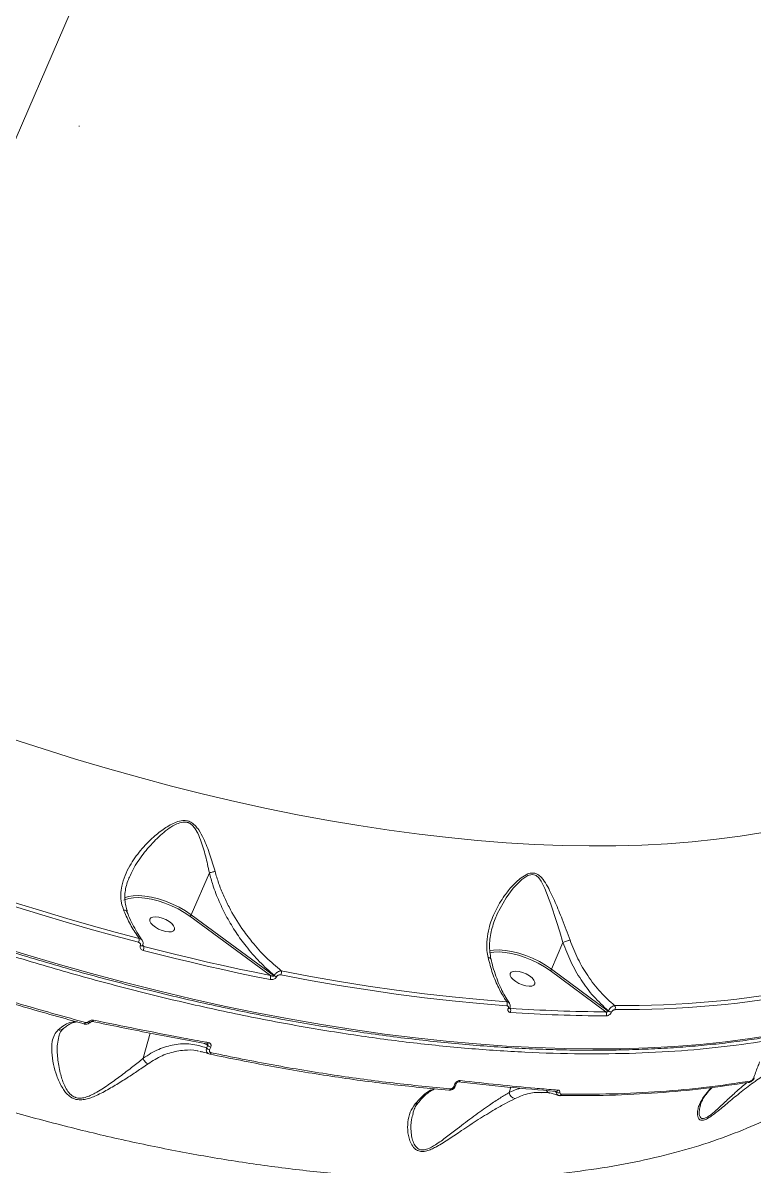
# Model space of a CAD drawing. Header units: millimetres. Extents: x -5550 to 7488, y -4093 to 4627.
# Drawn here: x -3147.2 to -2900.5, y 110.6 to 496.1 of the extents above; entities that cross this region are included whole.
import ezdxf

# ---------------------------------------------------------------- set-up
doc = ezdxf.new("R2010")
doc.units = ezdxf.units.MM
doc.layers.add('DIKOM_ОБЪЕКТ', color=7, linetype='Continuous')

msp = doc.modelspace()

# ---------------------------------------------------------------- linework, layer by layer
at = {"layer": 'DIKOM_ОБЪЕКТ', "color": 7, "linetype": 'Continuous', "lineweight": 15}
for p, q in [((-3221.217, 291.695), (-3096.119, 580.552)), ((-3128.202, 461.237), (-3128.216, 461.149)), ((-3128.163, 461.37), (-3128.193, 461.235)), ((-3128.163, 461.37), (-3128.177, 461.281)), ((-3084.273, 209.533), (-3090.407, 195.371)), ((-3111.894, 201.487), (-3112.884, 201.146)), ((-3090.875, 194.872), (-3063.683, 174.912)), ((-3062.414, 174.823), (-3090.407, 195.371)), ((-3106.765, 185.084), (-3106.754, 185.111)), ((-3106.379, 184.685), (-3106.76, 185.144)), ((-2964.994, 186.039), (-2968.886, 177.053)), ((-3107.527, 184.998), (-3107.539, 184.97)), ((-3062.377, 174.908), (-3062.414, 174.823)), ((-3061.581, 174.458), (-3061.544, 174.544)), ((-2969.355, 176.556), (-2950.534, 162.678)), ((-2949.718, 162.92), (-2968.886, 177.053)), ((-2983.438, 163.839), (-2983.457, 163.794)), ((-2982.979, 163.958), (-2982.96, 164.003)), ((-2982.84, 163.856), (-2982.96, 164.002)), ((-2949.689, 162.986), (-2949.718, 162.92)), ((-2948.614, 162.525), (-2948.585, 162.591)), ((-3135.044, 154.377), (-3135.026, 154.482)), ((-3104.238, 155.469), (-3106.549, 147)), ((-3086, 152.02), (-3084.828, 151.323)), ((-3084.828, 151.323), (-3085.213, 150.467)), ((-3084.175, 149.893), (-3083.791, 150.747)), ((-3087.54, 149.297), (-3087.265, 149.224)), ((-3084.402, 148.47), (-3084.153, 148.395)), ((-2900.522, 140.363), (-2900.527, 140.352)), ((-3001.479, 138.339), (-3001.795, 137.475)), ((-3001.293, 137.655), (-3000.977, 138.521)), ((-2982.639, 137.207), (-2983.111, 135.477)), ((-2972.636, 135.415), (-2972.247, 135.402)), ((-2967.376, 135.639), (-2967.817, 135.883)), ((-2914.971, 137.133), (-2917.311, 134.383)), ((-2916.762, 134.794), (-2916.804, 134.743))]:
    msp.add_line(p, q, dxfattribs=at)
at = {"layer": 'DIKOM_ОБЪЕКТ', "color": 7, "linetype": 'Continuous', "lineweight": 15, "flags": 128}
for points in [[(-2897.559, 223.116), (-2905.27, 221.876), (-2913.212, 220.833), (-2921.377, 219.989), (-2929.758, 219.345), (-2938.347, 218.9), (-2947.135, 218.656), (-2956.115, 218.613), (-2965.278, 218.77), (-2974.616, 219.127), (-2984.12, 219.685), (-2993.782, 220.443), (-3003.591, 221.399), (-3013.54, 222.554), (-3023.618, 223.905), (-3033.817, 225.453), (-3044.127, 227.194), (-3054.538, 229.129), (-3065.041, 231.254), (-3075.626, 233.568), (-3086.283, 236.069), (-3097.002, 238.754), (-3107.774, 241.622), (-3118.587, 244.668), (-3129.433, 247.891), (-3140.3, 251.288), (-3151.18, 254.854)], [(-2987.372, 195.072), (-2987.155, 195.683), (-2984.151, 201.099), (-2981.744, 204.39), (-2978.924, 207.268), (-2976.845, 208.634), (-2975.43, 208.983), (-2974.343, 208.761), (-2974.081, 208.624), (-2973.122, 207.807), (-2972.351, 206.741), (-2971.091, 204.263), (-2969.039, 198.906), (-2967.143, 193.095), (-2966.051, 189.599), (-2964.993, 186.041), (-2964.993, 186.04), (-2964.993, 186.04)], [(-3173.499, 205.944), (-3165.305, 203.155), (-3157.113, 200.453), (-3148.925, 197.838), (-3140.745, 195.311), (-3132.577, 192.874), (-3124.424, 190.528), (-3116.291, 188.273), (-3108.179, 186.11)], [(-3107.954, 187.407), (-3116.048, 189.564), (-3124.163, 191.814), (-3132.298, 194.155), (-3140.448, 196.587), (-3148.61, 199.108), (-3156.78, 201.718), (-3164.954, 204.414), (-3173.13, 207.197)], [(-3113.123, 200.257), (-3112.84, 200.398), (-3111.486, 200.862), (-3109.867, 201.123), (-3108.021, 201.174), (-3105.991, 201.014), (-3103.825, 200.646), (-3101.574, 200.079), (-3099.289, 199.327), (-3097.025, 198.408), (-3094.834, 197.341), (-3092.768, 196.154), (-3090.875, 194.872)], [(-3090.407, 195.371), (-3092.359, 196.692), (-3094.49, 197.917), (-3096.75, 199.017), (-3099.085, 199.965), (-3101.441, 200.74), (-3103.763, 201.324), (-3105.996, 201.703), (-3108.089, 201.868), (-3109.993, 201.816), (-3111.662, 201.547), (-3111.894, 201.487)], [(-3096.967, 192.433), (-3097.865, 193.133), (-3098.95, 193.753), (-3100.133, 194.242), (-3101.318, 194.562), (-3102.409, 194.686), (-3103.319, 194.604), (-3103.973, 194.323), (-3104.318, 193.866), (-3104.326, 193.269), (-3103.998, 192.581), (-3103.358, 191.858), (-3102.459, 191.159), (-3101.375, 190.539), (-3100.192, 190.05), (-3099.007, 189.73), (-3097.915, 189.606), (-3097.005, 189.688), (-3096.352, 189.969), (-3096.007, 190.426), (-3095.998, 191.023), (-3096.327, 191.71), (-3096.967, 192.433)], [(-2893.711, 154.894), (-2901.808, 153.622), (-2910.134, 152.546), (-2918.681, 151.668), (-2927.443, 150.989), (-2936.412, 150.508), (-2945.581, 150.228), (-2954.942, 150.146), (-2964.487, 150.265), (-2974.207, 150.583), (-2984.096, 151.101), (-2994.144, 151.817), (-3004.344, 152.732), (-3014.685, 153.844), (-3025.161, 155.153), (-3035.761, 156.658), (-3046.477, 158.357), (-3057.3, 160.248), (-3068.221, 162.332), (-3079.231, 164.604), (-3090.32, 167.064), (-3101.479, 169.71), (-3112.699, 172.538), (-3123.969, 175.548), (-3135.282, 178.736), (-3146.627, 182.1), (-3157.994, 185.636)], [(-3106.765, 185.085), (-3106.768, 185.078), (-3106.84, 184.995), (-3106.962, 184.94), (-3107.125, 184.917), (-3107.321, 184.928), (-3107.539, 184.97)], [(-3106.754, 185.111), (-3106.757, 185.105), (-3106.829, 185.022), (-3106.95, 184.967), (-3107.113, 184.945), (-3107.31, 184.955), (-3107.527, 184.998)], [(-3106.588, 183.347), (-3101.185, 181.973), (-3095.795, 180.642), (-3090.42, 179.352), (-3085.059, 178.106), (-3079.715, 176.902), (-3074.388, 175.742), (-3069.079, 174.625), (-3063.79, 173.552)], [(-3063.683, 174.912), (-3068.959, 175.983), (-3074.255, 177.097), (-3079.569, 178.255), (-3084.901, 179.456), (-3090.248, 180.699), (-3095.611, 181.986), (-3100.988, 183.314), (-3106.379, 184.685)], [(-2968.886, 177.053), (-2970.838, 178.374), (-2972.969, 179.599), (-2975.229, 180.699), (-2977.564, 181.647), (-2979.92, 182.423), (-2982.242, 183.007), (-2984.475, 183.386), (-2986.568, 183.551), (-2988.472, 183.498), (-2989.721, 183.322)], [(-2989.69, 182.607), (-2988.347, 182.805), (-2986.501, 182.856), (-2984.472, 182.696), (-2982.306, 182.328), (-2980.054, 181.762), (-2977.77, 181.01), (-2975.506, 180.091), (-2973.315, 179.025), (-2971.249, 177.837), (-2969.355, 176.556)], [(-3060.139, 175.125), (-3050.28, 173.27), (-3040.503, 171.572), (-3030.813, 170.032), (-3021.217, 168.65), (-3011.722, 167.428), (-3002.334, 166.367), (-2993.061, 165.466), (-2983.907, 164.727)], [(-2983.956, 166.071), (-2993.09, 166.808), (-3002.343, 167.706), (-3011.71, 168.766), (-3021.184, 169.985), (-3030.758, 171.364), (-3040.427, 172.901), (-3050.183, 174.595), (-3060.02, 176.445)], [(-2975.446, 174.116), (-2976.344, 174.815), (-2977.429, 175.435), (-2978.612, 175.924), (-2979.797, 176.244), (-2980.888, 176.368), (-2981.798, 176.286), (-2982.452, 176.005), (-2982.797, 175.548), (-2982.805, 174.951), (-2982.476, 174.264), (-2981.837, 173.541), (-2980.938, 172.841), (-2979.854, 172.221), (-2978.671, 171.732), (-2977.485, 171.412), (-2976.394, 171.288), (-2975.484, 171.37), (-2974.831, 171.651), (-2974.485, 172.108), (-2974.477, 172.705), (-2974.806, 173.393), (-2975.446, 174.116)], [(-3126.494, 158.581), (-3126.452, 158.568), (-3126.404, 158.578), (-3126.352, 158.61), (-3126.296, 158.664), (-3126.239, 158.739), (-3126.18, 158.832), (-3126.123, 158.942), (-3126.067, 159.067)], [(-3124.373, 159.172), (-3124.414, 159.149), (-3124.484, 159.149), (-3124.575, 159.175), (-3124.685, 159.226), (-3124.81, 159.301), (-3124.945, 159.396)], [(-3123.742, 159.376), (-3123.71, 159.376), (-3123.661, 159.399), (-3123.607, 159.449), (-3123.552, 159.524), (-3123.496, 159.623), (-3123.442, 159.743), (-3123.39, 159.88)], [(-3085.135, 151.856), (-3085.081, 151.821), (-3085.061, 151.815)], [(-3085.061, 151.815), (-3085.021, 151.813), (-3084.957, 151.833), (-3084.891, 151.879), (-3084.825, 151.951), (-3084.76, 152.047), (-3084.698, 152.164), (-3084.641, 152.299)], [(-3084.153, 148.395), (-3084.097, 148.379), (-3084.037, 148.386), (-3083.974, 148.416), (-3083.909, 148.469), (-3083.844, 148.542), (-3083.781, 148.634), (-3083.72, 148.744), (-3083.665, 148.868)], [(-3003.527, 136.241), (-3003.444, 136.222), (-3003.36, 136.225), (-3003.275, 136.252), (-3003.193, 136.302), (-3003.114, 136.373), (-3003.041, 136.464), (-3002.976, 136.572), (-3002.919, 136.696)], [(-2967.512, 135.855), (-2967.409, 135.813), (-2967.344, 135.801)], [(-2966.162, 134.413), (-2966.068, 134.392), (-2966.033, 134.39)]]:
    msp.add_lwpolyline(points, dxfattribs=at)
at = {"layer": 'DIKOM_ОБЪЕКТ', "color": 7, "linetype": 'Continuous', "lineweight": 15}
for centre, radius, start, end in [((-3091.271, 195.713), 0.93, 295.20815, 338.37961), ((-3110.518, 187.184), 2.574, 335.34135, 4.96261), ((-3108.773, 184.375), 2.415, 334.81383, 7.37625), ((-3625.343, -822.156), 1000, 0, 90), ((-3065.537, 174.375), 1.931, 334.77171, 16.17301), ((-3061.145, 176.586), 2.172, 234.25709, 258.41013), ((-3061.108, 176.671), 2.172, 234.25902, 258.42026), ((-3061.945, 175.953), 1.987, 335.3631, 14.34132), ((-2969.745, 177.394), 0.924, 294.90908, 338.3673), ((-2945.616, 511.31), 346.569, 269.67698, 280.60507), ((-2985.31, 165.349), 1.534, 336.11322, 28.07407), ((-2945.481, 510.733), 347.338, 269.67688, 280.60484), ((-2983.342, 164.235), 0.456, 255.36638, 322.98501), ((-2983.323, 164.283), 0.459, 255.53053, 322.31437), ((-2984.107, 163.083), 1.485, 335.60684, 31.41585), ((-2948.78, 654.364), 491.688, 266.02778, 269.79556), ((-2948.614, 654.095), 492.81, 266.02749, 269.79566), ((-2951.638, 161.845), 1.383, 336.25331, 37.05231), ((-2948.513, 164.547), 2.025, 233.47038, 267.1405), ((-2948.484, 164.613), 2.025, 233.46694, 267.14394), ((-2948.729, 163.956), 1.404, 336.69873, 34.30641), ((-3083.677, 152.02), 2.184, 225.29518, 256.80369), ((-3083.295, 152.861), 2.172, 225.09123, 256.79286), ((-3000.326, 139.666), 0.635, 274.89726, 344.53045), ((-2902.331, 139.426), 0.564, 253.18254, 279.61195), ((-2902.388, 139.549), 0.696, 282.52419, 342.01787), ((-2900.815, 140.528), 0.338, 275.74611, 328.63967), ((-3001.68, 137.942), 0.481, 256.1365, 323.17461), ((-3001.364, 138.802), 0.477, 256.04839, 324.49698), ((-2980.866, 135.634), 2.25, 184.00581, 262.40758), ((-2969.252, 136.757), 1.461, 206.18049, 258.96455), ((-2966.519, 136.769), 1.418, 232.85164, 290.48404), ((-2967.374, 136.473), 0.672, 272.62455, 342.12785), ((-3014.874, 133.093), 1.491, 270.073, 318.11471), ((-2966.125, 135.035), 0.651, 278.15461, 344.69947), ((-2917.812, 135.624), 1.339, 291.95915, 318.80971)]:
    msp.add_arc(centre, radius, start, end, dxfattribs=at)
for points, knots in [([(-3422.927, 317.776), (-3419.594, 315.306), (-3410.615, 308.652), (-3395.372, 297.996), (-3377.084, 285.915), (-3357.98, 274.026), (-3338.107, 262.38), (-3317.514, 251.023), (-3296.654, 240.205), (-3275.605, 229.951), (-3254.448, 220.271), (-3232.838, 211.01), (-3210.832, 202.217), (-3188.499, 193.935), (-3166.329, 186.347), (-3144.396, 179.462), (-3122.765, 173.275), (-3101.083, 167.684), (-3079.426, 162.736), (-3057.87, 158.463), (-3036.891, 154.96), (-3016.546, 152.221), (-2996.879, 150.223), (-2977.569, 148.933), (-2958.702, 148.387), (-2940.354, 148.605), (-2922.929, 149.583), (-2906.466, 151.298), (-2890.981, 153.715), (-2876.221, 156.871), (-2862.271, 160.79), (-2849.198, 165.474), (-2837.801, 170.597), (-2827.92, 176.016), (-2819.448, 181.636), (-2812.751, 186.803), (-2809.234, 190.278), (-2807.949, 191.548)], [0, 0, 0, 0, 0.0172867, 0.0465704, 0.0758765, 0.1051603, 0.1352946, 0.1654535, 0.1955878, 0.2248713, 0.2541776, 0.2834612, 0.3135956, 0.3437544, 0.3738887, 0.403172, 0.4324779, 0.4617614, 0.4918952, 0.5220535, 0.5521876, 0.5814711, 0.6107773, 0.6400606, 0.670195, 0.7003536, 0.7304878, 0.7597712, 0.7890773, 0.8183608, 0.8484949, 0.8786536, 0.9087878, 0.9342738, 0.9597896, 0.9853053, 1, 1, 1, 1]), ([(-3303.626, 245.246), (-3301.843, 244.334), (-3296.673, 241.687), (-3288.043, 237.39), (-3277.713, 232.394), (-3267.304, 227.515), (-3256.825, 222.756), (-3246.283, 218.121), (-3235.687, 213.612), (-3225.043, 209.235), (-3214.361, 204.99), (-3203.649, 200.883), (-3192.914, 196.915), (-3182.164, 193.09), (-3171.408, 189.411), (-3160.653, 185.881), (-3149.908, 182.502), (-3139.181, 179.276), (-3128.48, 176.207), (-3117.812, 173.296), (-3107.186, 170.546), (-3096.61, 167.959), (-3086.092, 165.536), (-3075.639, 163.28), (-3065.26, 161.192), (-3054.962, 159.275), (-3044.753, 157.528), (-3034.641, 155.954), (-3024.632, 154.554), (-3014.736, 153.329), (-3004.958, 152.279), (-2995.307, 151.406), (-2985.79, 150.711), (-2976.413, 150.194), (-2967.184, 149.855), (-2958.11, 149.694), (-2949.197, 149.713), (-2940.453, 149.91), (-2931.883, 150.286), (-2923.494, 150.841), (-2915.293, 151.574), (-2907.285, 152.485), (-2899.477, 153.573), (-2891.875, 154.837), (-2884.483, 156.277), (-2877.308, 157.892), (-2870.356, 159.68), (-2863.631, 161.641), (-2857.138, 163.772), (-2850.884, 166.073), (-2844.872, 168.541), (-2839.106, 171.175), (-2833.593, 173.974), (-2828.336, 176.934), (-2823.339, 180.054), (-2818.605, 183.329), (-2814.147, 186.765), (-2810.303, 190.014), (-2808.068, 192.185), (-2807.123, 193.102)], [0, 0, 0, 0, 0.0093527, 0.0271224, 0.0448922, 0.0626619, 0.0804318, 0.0982017, 0.1159714, 0.133741, 0.151511, 0.1692809, 0.1870509, 0.2048207, 0.2225907, 0.2403613, 0.2581319, 0.2759024, 0.2936736, 0.3114446, 0.329216, 0.3469881, 0.3647602, 0.3825327, 0.4003057, 0.4180794, 0.4358532, 0.4536276, 0.4714028, 0.4891785, 0.5069547, 0.5247319, 0.5425096, 0.5602879, 0.5780673, 0.5958473, 0.6136284, 0.63141, 0.6491928, 0.6669766, 0.684761, 0.7025465, 0.7203328, 0.7381198, 0.7559076, 0.7736956, 0.791484, 0.8092722, 0.8270599, 0.8448465, 0.8626315, 0.8804144, 0.8981938, 0.9159693, 0.9337396, 0.9515036, 0.9692605, 0.9870089, 1, 1, 1, 1]), ([(-3376.513, 232.11), (-3371.342, 228.786), (-3361.002, 222.14), (-3344.91, 212.451), (-3328.421, 202.995), (-3310.938, 193.496), (-3292.524, 184.046), (-3273.2, 174.726), (-3253.436, 165.788), (-3233.282, 157.289), (-3212.8, 149.273), (-3192.655, 142.003), (-3172.915, 135.471), (-3153.637, 129.655), (-3134.288, 124.391), (-3114.933, 119.729), (-3095.641, 115.701), (-3076.426, 112.328), (-3057.375, 109.657), (-3038.474, 107.712), (-3020.024, 106.547), (-3002.46, 106.178), (-2985.887, 106.559), (-2970.308, 107.622), (-2955.275, 109.385), (-2940.864, 111.867), (-2927.139, 115.068), (-2914.477, 118.893), (-2902.876, 123.29), (-2892.319, 128.209), (-2882.536, 133.735), (-2873.702, 139.931), (-2867.639, 144.804), (-2864.871, 147.752), (-2864.405, 148.248)], [0, 0, 0, 0, 0.0290611, 0.0581217, 0.0874721, 0.1168222, 0.149268, 0.1817389, 0.2141842, 0.2475864, 0.2810158, 0.3144171, 0.3458425, 0.3772909, 0.4087157, 0.4410475, 0.4734053, 0.5057366, 0.5392378, 0.5727389, 0.6067209, 0.6407033, 0.6726199, 0.7045617, 0.7364787, 0.7693259, 0.8021996, 0.8350472, 0.8663867, 0.897749, 0.9290887, 0.9612736, 0.9934829, 1, 1, 1, 1]), ([(-3082.363, 210.003), (-3082.909, 211.891), (-3084.014, 215.714), (-3085.828, 220.395), (-3087.505, 223.56), (-3088.837, 225.319), (-3090.06, 226.428), (-3091.574, 227.116), (-3093.434, 227.221), (-3095.448, 226.677), (-3097.496, 225.701), (-3100.101, 224.061), (-3103.574, 221.293), (-3106.874, 217.891), (-3109.437, 214.587), (-3111.257, 211.763), (-3112.828, 208.591), (-3113.85, 205.315), (-3114.211, 202.191), (-3114.028, 199.459), (-3113.464, 197.756), (-3113.208, 196.982)], [0, 0, 0, 0, 0.091327, 0.1848743, 0.2390177, 0.2664365, 0.2946525, 0.3210543, 0.3475157, 0.3830356, 0.4182933, 0.4536301, 0.5268345, 0.6259275, 0.6770928, 0.7282395, 0.7903875, 0.8540599, 0.9046385, 0.9566777, 1, 1, 1, 1]), ([(-3111.209, 208.045), (-3110.821, 208.917), (-3109.614, 211.633), (-3106.693, 215.938), (-3103.229, 219.864), (-3100.227, 222.712), (-3097.88, 224.587), (-3095.547, 225.956), (-3093.451, 226.688), (-3091.747, 226.647), (-3090.44, 225.996), (-3089.443, 224.974), (-3088.879, 224.106), (-3088.086, 222.71), (-3086.924, 219.948), (-3085.491, 215.268), (-3084.679, 211.445), (-3084.273, 209.533)], [0, 0, 0, 0, 0.0625433, 0.1947366, 0.3271201, 0.3891673, 0.4512494, 0.5128028, 0.5564021, 0.5878331, 0.6191848, 0.6509586, 0.6829302, 0.6881597, 0.7576931, 0.8788187, 1, 1, 1, 1]), ([(-3084.273, 209.533), (-3084.273, 209.533), (-3084.273, 209.534), (-3084.272, 209.535), (-3084.271, 209.535), (-3084.271, 209.535)], [0, 0, 0, 0, 0.4130229, 0.7403046, 1, 1, 1, 1]), ([(-3082.363, 210.003), (-3082.431, 209.985), (-3082.649, 209.928), (-3083.099, 209.813), (-3083.708, 209.664), (-3084.083, 209.578), (-3084.271, 209.535)], [0, 0, 0, 0, 0.1074843, 0.3494937, 0.6747941, 1, 1, 1, 1]), ([(-3084.271, 209.535), (-3083.895, 208.16), (-3082.991, 204.86), (-3081.018, 199.802), (-3078.395, 194.458), (-3075.348, 189.409), (-3071.694, 184.372), (-3067.415, 179.414), (-3064.056, 176.41), (-3062.377, 174.908)], [0, 0, 0, 0, 0.0999796, 0.2399045, 0.3803222, 0.5203866, 0.6601483, 0.8300705, 1, 1, 1, 1]), ([(-3060.02, 176.445), (-3061.75, 177.924), (-3065.235, 180.903), (-3069.628, 185.797), (-3073.882, 191.439), (-3077.091, 196.747), (-3079.574, 201.958), (-3081.172, 205.962), (-3081.975, 208.686), (-3082.363, 210.003)], [0, 0, 0, 0, 0.1738741, 0.3501384, 0.4880592, 0.6922726, 0.7971147, 0.9019391, 1, 1, 1, 1]), ([(-2962.618, 186.84), (-2963.039, 188.017), (-2963.887, 190.389), (-2965.554, 194.681), (-2967.606, 199.647), (-2969.68, 204.129), (-2971.394, 206.945), (-2972.612, 208.347), (-2973.759, 209.216), (-2975.233, 209.591), (-2977.151, 209.146), (-2979.535, 207.654), (-2982.174, 205.117), (-2985.161, 201.372), (-2987.45, 197.525), (-2989.064, 193.783), (-2990.072, 190.618), (-2990.705, 187.113), (-2990.775, 183.773), (-2990.399, 181.728), (-2990.255, 180.942)], [0, 0, 0, 0, 0.0563531, 0.1136132, 0.210372, 0.3099838, 0.3619804, 0.3883021, 0.4153381, 0.4457392, 0.4740994, 0.5167978, 0.5802343, 0.6452965, 0.7405625, 0.789712, 0.8388453, 0.899363, 0.9613608, 1, 1, 1, 1]), ([(-3111.924, 196.613), (-3111.978, 196.739), (-3112.297, 197.49), (-3112.608, 198.949), (-3112.831, 200.984), (-3112.729, 203.086), (-3112.303, 205.19), (-3111.775, 206.863), (-3111.353, 207.81), (-3111.24, 208.064)], [0, 0, 0, 0, 0.0349807, 0.2090422, 0.3892668, 0.5724715, 0.753713, 0.9339333, 1, 1, 1, 1]), ([(-3113.208, 196.982), (-3113.182, 196.983), (-3112.976, 196.99), (-3112.615, 196.952), (-3112.242, 196.795), (-3112.151, 196.61), (-3112.109, 196.525)], [0, 0, 0, 0, 0.0451139, 0.3635549, 0.7062842, 1, 1, 1, 1]), ([(-3113.208, 196.982), (-3113.082, 196.678), (-3112.296, 194.768), (-3110.654, 191.373), (-3108.866, 188.746), (-3107.954, 187.407)], [0, 0, 0, 0, 0.0849934, 0.5334646, 1, 1, 1, 1]), ([(-3106.942, 186.851), (-3107.004, 186.93), (-3107.631, 187.733), (-3108.728, 189.496), (-3110.196, 192.151), (-3111.318, 194.521), (-3111.894, 196.059), (-3112.083, 196.561)], [0, 0, 0, 0, 0.0304757, 0.3086178, 0.5868822, 0.8649742, 1, 1, 1, 1]), ([(-2989.284, 180.598), (-2989.424, 181.323), (-2989.718, 182.848), (-2989.798, 185.242), (-2989.613, 187.762), (-2989.099, 190.323), (-2988.376, 192.785), (-2987.712, 194.345), (-2987.401, 195.077)], [0, 0, 0, 0, 0.1505404, 0.3167175, 0.4891437, 0.6653217, 0.8428903, 1, 1, 1, 1]), ([(-3208.57, 185.023), (-3201.763, 182.522), (-3188.148, 177.52), (-3167.61, 170.666), (-3147.024, 164.263), (-3133.337, 160.475), (-3126.494, 158.581)], [0, 0, 0, 0, 0.2486152, 0.4972306, 0.7486171, 1, 1, 1, 1]), ([(-3126.067, 159.067), (-3132.845, 160.941), (-3146.401, 164.691), (-3166.94, 171.068), (-3187.585, 177.947), (-3201.373, 183.01), (-3208.266, 185.541)], [0, 0, 0, 0, 0.2486148, 0.4972305, 0.7486143, 1, 1, 1, 1]), ([(-3108.179, 186.11), (-3108.064, 186.069), (-3107.832, 185.985), (-3107.584, 185.739), (-3107.456, 185.442), (-3107.459, 185.181), (-3107.511, 185.04), (-3107.527, 184.998)], [0, 0, 0, 0, 0.233622, 0.4673146, 0.6955752, 0.9088219, 1, 1, 1, 1]), ([(-3106.955, 186.839), (-3107.077, 186.975), (-3107.327, 187.256), (-3107.741, 187.356), (-3107.954, 187.407)], [0, 0, 0, 0, 0.486041, 1, 1, 1, 1]), ([(-3106.768, 185.116), (-3106.705, 185.29), (-3106.565, 185.676), (-3106.631, 186.306), (-3106.851, 186.667), (-3106.955, 186.836)], [0, 0, 0, 0, 0.3018872, 0.671674, 1, 1, 1, 1]), ([(-3106.743, 184.972), (-3106.746, 184.975), (-3106.784, 185.008), (-3106.763, 185.035), (-3106.796, 185.034), (-3106.765, 185.083), (-3106.764, 185.085)], [0, 0, 0, 0, 0.0377755, 0.4875981, 0.9796278, 1, 1, 1, 1]), ([(-2964.993, 186.04), (-2964.993, 186.04), (-2964.993, 186.04), (-2964.994, 186.039), (-2964.994, 186.039), (-2964.994, 186.039)], [0, 0, 0, 0, 0.3399029, 0.8649363, 1, 1, 1, 1]), ([(-2964.994, 186.039), (-2964.171, 183.863), (-2962.502, 179.456), (-2958.963, 173.358), (-2954.735, 167.681), (-2951.386, 164.565), (-2949.689, 162.986)], [0, 0, 0, 0, 0.2419639, 0.4901401, 0.7417739, 1, 1, 1, 1]), ([(-2962.618, 186.84), (-2962.677, 186.822), (-2962.847, 186.769), (-2963.236, 186.645), (-2963.801, 186.458), (-2964.449, 186.236), (-2964.812, 186.105), (-2964.993, 186.04)], [0, 0, 0, 0, 0.0873009, 0.2535642, 0.5023669, 0.7511665, 1, 1, 1, 1]), ([(-2947.57, 164.747), (-2949.202, 166.225), (-2952.509, 169.221), (-2956.641, 174.631), (-2960.147, 180.515), (-2961.787, 184.715), (-2962.618, 186.84)], [0, 0, 0, 0, 0.2536108, 0.5139754, 0.7539665, 1, 1, 1, 1]), ([(-3107.539, 184.97), (-3107.562, 184.907), (-3107.639, 184.701), (-3107.645, 184.321), (-3107.461, 183.889), (-3107.098, 183.53), (-3106.758, 183.408), (-3106.588, 183.347)], [0, 0, 0, 0, 0.0931369, 0.3038867, 0.5302643, 0.7652146, 1, 1, 1, 1]), ([(-3106.379, 184.685), (-3106.457, 184.729), (-3106.594, 184.806), (-3106.697, 184.924), (-3106.741, 184.975)], [0, 0, 0, 0, 0.574975, 1, 1, 1, 1]), ([(-2990.255, 180.942), (-2989.781, 179.139), (-2988.821, 175.489), (-2986.953, 171.09), (-2985.272, 168.01), (-2984.298, 166.574), (-2983.956, 166.071)], [0, 0, 0, 0, 0.3181891, 0.6439665, 0.8752441, 1, 1, 1, 1]), ([(-2990.255, 180.942), (-2990.222, 180.94), (-2990.095, 180.933), (-2989.817, 180.896), (-2989.497, 180.789), (-2989.419, 180.648), (-2989.381, 180.58)], [0, 0, 0, 0, 0.0678516, 0.2659487, 0.6450778, 1, 1, 1, 1]), ([(-2983.059, 165.676), (-2983.341, 166.073), (-2984.119, 167.172), (-2985.28, 169.248), (-2986.536, 171.863), (-2987.654, 174.711), (-2988.606, 177.619), (-2989.101, 179.644), (-2989.333, 180.596)], [0, 0, 0, 0, 0.1023765, 0.2836523, 0.466445, 0.6505974, 0.835786, 1, 1, 1, 1]), ([(-3063.79, 173.552), (-3063.759, 173.546), (-3063.531, 173.504), (-3063.11, 173.495), (-3062.567, 173.614), (-3062.129, 173.825), (-3061.779, 174.107), (-3061.647, 174.341), (-3061.581, 174.458)], [0, 0, 0, 0, 0.0392421, 0.287281, 0.4951952, 0.6710166, 0.8353475, 1, 1, 1, 1]), ([(-3062.414, 174.823), (-3062.425, 174.803), (-3062.449, 174.763), (-3062.537, 174.705), (-3062.696, 174.669), (-3062.942, 174.678), (-3063.261, 174.745), (-3063.515, 174.837), (-3063.662, 174.903), (-3063.683, 174.912)], [0, 0, 0, 0, 0.0552907, 0.1098009, 0.2436104, 0.4175674, 0.6518078, 0.9518339, 1, 1, 1, 1]), ([(-3060.02, 176.445), (-3060.052, 176.445), (-3060.277, 176.441), (-3060.703, 176.355), (-3061.259, 176.1), (-3061.729, 175.761), (-3062.123, 175.359), (-3062.292, 175.06), (-3062.377, 174.908)], [0, 0, 0, 0, 0.0391054, 0.2682982, 0.4664054, 0.6436512, 0.8199282, 1, 1, 1, 1]), ([(-3061.544, 174.544), (-3061.502, 174.62), (-3061.417, 174.772), (-3061.192, 174.954), (-3060.912, 175.087), (-3060.571, 175.161), (-3060.306, 175.154), (-3060.16, 175.128), (-3060.139, 175.125)], [0, 0, 0, 0, 0.1673987, 0.3345008, 0.5090892, 0.7130911, 0.9576877, 1, 1, 1, 1]), ([(-2983.097, 165.655), (-2983.097, 165.656), (-2983.157, 165.8), (-2983.442, 165.976), (-2983.785, 166.039), (-2983.956, 166.071)], [0, 0, 0, 0, 0.0033174, 0.5014508, 1, 1, 1, 1]), ([(-2983.907, 164.727), (-2983.818, 164.712), (-2983.64, 164.68), (-2983.454, 164.52), (-2983.357, 164.296), (-2983.358, 164.056), (-2983.415, 163.901), (-2983.438, 163.839)], [0, 0, 0, 0, 0.2142799, 0.4285151, 0.6428833, 0.857792, 1, 1, 1, 1]), ([(-2983.457, 163.794), (-2983.491, 163.702), (-2983.575, 163.471), (-2983.577, 163.112), (-2983.434, 162.778), (-2983.155, 162.539), (-2982.888, 162.493), (-2982.755, 162.469)], [0, 0, 0, 0, 0.1407897, 0.355346, 0.5700393, 0.7850256, 1, 1, 1, 1]), ([(-2982.961, 164.001), (-2982.96, 164.002), (-2982.839, 164.196), (-2982.783, 164.638), (-2982.826, 165.213), (-2983.017, 165.501), (-2983.096, 165.619)], [0, 0, 0, 0, 0.0012906, 0.3943235, 0.7498836, 1, 1, 1, 1]), ([(-2983.007, 163.859), (-2983.01, 163.862), (-2983.013, 163.866), (-2982.986, 163.935), (-2982.976, 163.961)], [0, 0, 0, 0, 0.6275819, 1, 1, 1, 1]), ([(-2982.84, 163.856), (-2982.888, 163.863), (-2982.948, 163.872), (-2982.986, 163.907), (-2982.994, 163.914)], [0, 0, 0, 0, 0.8042152, 1, 1, 1, 1]), ([(-2949.718, 162.92), (-2949.739, 162.884), (-2949.764, 162.84), (-2949.842, 162.764), (-2949.957, 162.695), (-2950.15, 162.645), (-2950.35, 162.639), (-2950.476, 162.666), (-2950.534, 162.678)], [0, 0, 0, 0, 0.1445885, 0.175425, 0.3624974, 0.5711222, 0.8046884, 1, 1, 1, 1]), ([(-2950.372, 161.288), (-2950.26, 161.297), (-2950.008, 161.316), (-2949.59, 161.482), (-2949.178, 161.762), (-2948.826, 162.122), (-2948.685, 162.39), (-2948.614, 162.525)], [0, 0, 0, 0, 0.1742148, 0.3895973, 0.5958005, 0.7979327, 1, 1, 1, 1]), ([(-2947.57, 164.747), (-2947.696, 164.719), (-2947.979, 164.658), (-2948.466, 164.395), (-2948.961, 163.996), (-2949.4, 163.508), (-2949.593, 163.16), (-2949.689, 162.986)], [0, 0, 0, 0, 0.1700095, 0.3807966, 0.5867146, 0.7931335, 1, 1, 1, 1]), ([(-2948.585, 162.591), (-2948.539, 162.679), (-2948.445, 162.857), (-2948.215, 163.093), (-2947.946, 163.275), (-2947.675, 163.382), (-2947.513, 163.395), (-2947.44, 163.401)], [0, 0, 0, 0, 0.2039666, 0.4080374, 0.6135548, 0.8265052, 1, 1, 1, 1]), ([(-3128.95, 159.275), (-3129.526, 159.299), (-3130.856, 159.357), (-3132.993, 158.429), (-3134.553, 157.168), (-3135.272, 156.587)], [0, 0, 0, 0, 0.2916359, 0.6737012, 1, 1, 1, 1]), ([(-3133.69, 156.827), (-3133.579, 156.933), (-3133.032, 157.455), (-3132.106, 158.106), (-3130.943, 158.778), (-3129.894, 159.14), (-3129.201, 159.281), (-3128.873, 159.244), (-3128.822, 159.239)], [0, 0, 0, 0, 0.056896, 0.2795357, 0.50242, 0.7270841, 0.9578999, 1, 1, 1, 1]), ([(-3126.465, 158.588), (-3126.396, 158.565), (-3126.108, 158.469), (-3125.543, 158.511), (-3124.872, 158.727), (-3124.542, 159.042), (-3124.39, 159.187)], [0, 0, 0, 0, 0.0969145, 0.4017697, 0.7246125, 1, 1, 1, 1]), ([(-3124.945, 159.396), (-3125, 159.346), (-3125.137, 159.221), (-3125.41, 159.085), (-3125.747, 159.012), (-3125.96, 159.048), (-3126.067, 159.067)], [0, 0, 0, 0, 0.1835138, 0.4626938, 0.7309999, 1, 1, 1, 1]), ([(-3123.39, 159.88), (-3123.553, 159.899), (-3123.879, 159.936), (-3124.378, 159.803), (-3124.732, 159.6), (-3124.898, 159.441), (-3124.945, 159.396)], [0, 0, 0, 0, 0.2926704, 0.5849688, 0.8820068, 1, 1, 1, 1]), ([(-3124.368, 159.169), (-3124.345, 159.193), (-3124.289, 159.253), (-3124.152, 159.33), (-3123.99, 159.381), (-3123.842, 159.393), (-3123.771, 159.379), (-3123.742, 159.373)], [0, 0, 0, 0, 0.1687003, 0.4076027, 0.6252647, 0.8481428, 1, 1, 1, 1]), ([(-3123.794, 159.413), (-3117.292, 158.081), (-3104.27, 155.414), (-3091.519, 153.043), (-3085.135, 151.856)], [0, 0, 0, 0, 0.4993551, 1, 1, 1, 1]), ([(-3084.641, 152.299), (-3085.253, 152.411), (-3088.313, 152.971), (-3096.239, 154.452), (-3108.511, 156.823), (-3118.428, 158.861), (-3123.39, 159.88)], [0, 0, 0, 0, 0.048067, 0.2403271, 0.6198824, 1, 1, 1, 1]), ([(-3135.272, 156.587), (-3135.736, 156.05), (-3136.678, 154.96), (-3137.4, 152.439), (-3137.548, 149.114), (-3136.975, 145.163), (-3135.837, 141.12), (-3134.5, 137.999), (-3133.055, 135.797), (-3131.866, 134.467), (-3130.287, 133.375), (-3128.326, 132.9), (-3126.382, 133.065), (-3124.616, 133.536), (-3121.968, 134.557), (-3118.532, 136.376), (-3114.417, 138.856), (-3110.491, 141.367), (-3107.308, 143.47), (-3105.594, 144.663), (-3104.95, 145.111)], [0, 0, 0, 0, 0.0631568, 0.128253, 0.2159346, 0.3060566, 0.3825692, 0.4604881, 0.4898739, 0.5197486, 0.5505533, 0.5816489, 0.6087228, 0.6339788, 0.6598615, 0.7307912, 0.803689, 0.878288, 0.9542739, 1, 1, 1, 1]), ([(-3106.549, 146.991), (-3106.55, 146.991), (-3106.728, 146.866), (-3107.915, 145.805), (-3110.487, 143.871), (-3114.3, 140.936), (-3118.398, 137.979), (-3121.775, 135.756), (-3124.431, 134.416), (-3126.113, 133.775), (-3127.794, 133.473), (-3128.949, 133.624), (-3129.986, 133.981), (-3131.146, 134.727), (-3132.345, 136.26), (-3133.612, 138.745), (-3134.773, 142.437), (-3135.548, 147.089), (-3135.686, 151.287), (-3135.225, 153.507), (-3135.044, 154.377)], [0, 0, 0, 0, 0.0000667, 0.0149689, 0.106693, 0.2004027, 0.2885201, 0.3783513, 0.4081463, 0.4384704, 0.4681303, 0.4925289, 0.497635, 0.5269073, 0.5678661, 0.6107296, 0.6951121, 0.8087573, 0.9250704, 1, 1, 1, 1]), ([(-3133.738, 156.894), (-3133.861, 156.8), (-3134.141, 156.586), (-3134.652, 156.498), (-3135.048, 156.529), (-3135.232, 156.577), (-3135.272, 156.587)], [0, 0, 0, 0, 0.2941262, 0.668056, 0.9275566, 1, 1, 1, 1]), ([(-3135.048, 154.377), (-3134.938, 154.74), (-3134.704, 155.513), (-3134.247, 156.31), (-3133.821, 156.702), (-3133.65, 156.859)], [0, 0, 0, 0, 0.3467273, 0.7377848, 1, 1, 1, 1]), ([(-3085.213, 150.467), (-3086.086, 150.77), (-3087.832, 151.374), (-3090.549, 151.828), (-3093.326, 151.931), (-3096.946, 151.556), (-3100.524, 150.466), (-3103.987, 148.743), (-3105.695, 147.581), (-3106.549, 147)], [0, 0, 0, 0, 0.126452, 0.2528981, 0.3828703, 0.5128346, 0.7531095, 0.8765543, 1, 1, 1, 1]), ([(-3085.213, 150.467), (-3085.261, 150.258), (-3085.355, 149.839), (-3085.235, 149.242), (-3084.927, 148.773), (-3084.613, 148.532), (-3084.418, 148.475), (-3084.402, 148.47)], [0, 0, 0, 0, 0.2471905, 0.4945837, 0.7380234, 0.9791004, 1, 1, 1, 1]), ([(-3085.062, 151.811), (-3085.039, 151.808), (-3084.979, 151.798), (-3084.958, 151.784), (-3084.945, 151.775)], [0, 0, 0, 0, 0.3706104, 1, 1, 1, 1]), ([(-3084.943, 151.772), (-3084.904, 151.748), (-3084.832, 151.702), (-3084.78, 151.627), (-3084.75, 151.554), (-3084.746, 151.498), (-3084.763, 151.41), (-3084.799, 151.362), (-3084.828, 151.323)], [0, 0, 0, 0, 0.2131871, 0.3914599, 0.4588537, 0.6424441, 0.7168346, 1, 1, 1, 1]), ([(-3083.791, 150.747), (-3083.743, 150.888), (-3083.646, 151.171), (-3083.705, 151.591), (-3083.912, 151.94), (-3084.236, 152.191), (-3084.509, 152.264), (-3084.641, 152.299)], [0, 0, 0, 0, 0.2064143, 0.4133949, 0.614226, 0.8134875, 1, 1, 1, 1]), ([(-3106.549, 147), (-3106.549, 146.999), (-3106.549, 146.997), (-3106.549, 146.993), (-3106.549, 146.992), (-3106.549, 146.991)], [0, 0, 0, 0, 0.4487305, 0.8109542, 1, 1, 1, 1]), ([(-3106.549, 146.991), (-3106.487, 146.786), (-3106.364, 146.375), (-3105.973, 145.805), (-3105.52, 145.391), (-3105.163, 145.19), (-3104.987, 145.125), (-3104.95, 145.111)], [0, 0, 0, 0, 0.252521, 0.5050629, 0.7575844, 0.9486778, 1, 1, 1, 1]), ([(-3104.95, 145.111), (-3104.169, 145.633), (-3101.822, 147.204), (-3097.713, 148.997), (-3092.945, 149.82), (-3089.625, 149.873), (-3088.055, 149.437), (-3087.879, 149.388)], [0, 0, 0, 0, 0.1419723, 0.4265605, 0.7181558, 0.9682198, 1, 1, 1, 1]), ([(-3087.511, 149.334), (-3087.112, 149.265), (-3086.063, 149.082), (-3085.041, 148.692), (-3084.409, 148.45)], [0, 0, 0, 0, 0.3807662, 1, 1, 1, 1]), ([(-3083.665, 148.868), (-3083.732, 148.886), (-3083.889, 148.93), (-3084.093, 149.079), (-3084.236, 149.312), (-3084.276, 149.6), (-3084.209, 149.796), (-3084.175, 149.893)], [0, 0, 0, 0, 0.1487892, 0.3487171, 0.5572758, 0.7791241, 1, 1, 1, 1]), ([(-3084.153, 148.395), (-3077.255, 146.994), (-3063.457, 144.191), (-3043.113, 140.845), (-3023.044, 138.088), (-3010.032, 136.857), (-3003.527, 136.241)], [0, 0, 0, 0, 0.2484743, 0.4969504, 0.7484757, 1, 1, 1, 1]), ([(-3002.919, 136.696), (-3009.355, 137.305), (-3022.227, 138.522), (-3042.235, 141.258), (-3062.684, 144.609), (-3076.671, 147.448), (-3083.665, 148.868)], [0, 0, 0, 0, 0.2484783, 0.4969546, 0.7484766, 1, 1, 1, 1]), ([(-2898.673, 145.777), (-2898.885, 145.222), (-2899.59, 143.369), (-2900.291, 141.5), (-2900.781, 140.192)], [0, 0, 0, 0, 0.2996286, 1, 1, 1, 1]), ([(-2999.715, 139.497), (-2999.86, 139.5), (-3000.149, 139.505), (-3000.611, 139.334), (-3001.014, 139.05), (-3001.317, 138.702), (-3001.428, 138.454), (-3001.479, 138.339)], [0, 0, 0, 0, 0.2131481, 0.4264813, 0.6305549, 0.8289017, 1, 1, 1, 1]), ([(-3000.973, 138.525), (-3000.966, 138.546), (-3000.948, 138.598), (-3000.877, 138.709), (-3000.767, 138.83), (-3000.634, 138.93), (-3000.494, 138.999), (-3000.373, 139.033), (-3000.292, 139.037), (-3000.278, 139.034), (-3000.274, 139.033)], [0, 0, 0, 0, 0.0949267, 0.2371849, 0.3679804, 0.5056721, 0.6380665, 0.7815841, 0.9374143, 1, 1, 1, 1]), ([(-3000.411, 139.085), (-2994.789, 138.462), (-2983.532, 137.213), (-2972.857, 136.308), (-2967.512, 135.855)], [0, 0, 0, 0, 0.4993547, 1, 1, 1, 1]), ([(-2966.735, 136.266), (-2967.245, 136.307), (-2969.794, 136.513), (-2976.44, 137.081), (-2986.842, 138.065), (-2995.422, 139.02), (-2999.715, 139.497)], [0, 0, 0, 0, 0.0480634, 0.2403208, 0.6198786, 1, 1, 1, 1]), ([(-2966.162, 134.413), (-2960.509, 134.413), (-2949.203, 134.413), (-2932.984, 135.247), (-2917.293, 136.644), (-2907.427, 138.139), (-2902.494, 138.886)], [0, 0, 0, 0, 0.2486157, 0.4972298, 0.7486143, 1, 1, 1, 1]), ([(-2901.726, 139.334), (-2906.612, 138.594), (-2916.383, 137.114), (-2932.03, 135.711), (-2948.324, 134.864), (-2959.773, 134.863), (-2965.497, 134.863)], [0, 0, 0, 0, 0.248616, 0.4972338, 0.7486165, 1, 1, 1, 1]), ([(-2917.311, 134.383), (-2917.931, 133.418), (-2918.871, 131.956), (-2919.492, 129.915), (-2919.678, 128.55), (-2919.588, 127.413), (-2919.254, 126.55), (-2918.535, 126.005), (-2917.341, 126.124), (-2915.951, 126.827), (-2914.575, 127.764), (-2912.999, 128.98), (-2911.189, 130.471), (-2908.441, 132.791), (-2904.828, 135.769), (-2900.365, 139.189), (-2897.253, 141.189), (-2895.75, 142.155)], [0, 0, 0, 0, 0.1205271, 0.1826838, 0.2447924, 0.2894551, 0.3349213, 0.3815227, 0.428559, 0.4695575, 0.5075281, 0.5464305, 0.6018231, 0.6572738, 0.7709783, 0.8893575, 1, 1, 1, 1]), ([(-2902.959, 138.821), (-2904.275, 137.713), (-2906.794, 135.593), (-2910.34, 132.243), (-2912.993, 129.747), (-2914.886, 128.15), (-2916.043, 127.293), (-2917.179, 126.681), (-2917.864, 126.61), (-2918.426, 126.777), (-2918.821, 127.21), (-2919.043, 128.087), (-2919.047, 129.248), (-2918.924, 130.256), (-2918.705, 130.922), (-2918.666, 131.039)], [0, 0, 0, 0, 0.1660011, 0.3176612, 0.4718492, 0.5224552, 0.5740528, 0.6300996, 0.6851174, 0.6956082, 0.7612173, 0.8225911, 0.8852985, 0.979832, 1, 1, 1, 1]), ([(-2902.239, 138.89), (-2902.157, 138.899), (-2901.848, 138.935), (-2901.366, 139.211), (-2900.867, 139.706), (-2900.585, 140.119), (-2900.531, 140.35), (-2900.528, 140.365)], [0, 0, 0, 0, 0.1111472, 0.423412, 0.6926735, 0.9794479, 1, 1, 1, 1]), ([(-2900.781, 140.192), (-2900.803, 140.141), (-2900.856, 140.011), (-2901.001, 139.79), (-2901.215, 139.572), (-2901.474, 139.4), (-2901.636, 139.358), (-2901.726, 139.334)], [0, 0, 0, 0, 0.1207927, 0.3076287, 0.5230594, 0.7374943, 1, 1, 1, 1]), ([(-2983.111, 135.477), (-2984.123, 134.875), (-2986.182, 133.651), (-2990.257, 130.972), (-2995.104, 127.507), (-2999.946, 123.778), (-3004.238, 120.45), (-3007.529, 118.042), (-3010.214, 116.532), (-3012.069, 116.04), (-3013.451, 116.188), (-3014.622, 117.028), (-3015.465, 118.495), (-3016.012, 120.334), (-3016.336, 123.011), (-3016.301, 125.772), (-3015.746, 127.663), (-3015.551, 128.327)], [0, 0, 0, 0, 0.0818781, 0.1665063, 0.2840229, 0.404965, 0.4813871, 0.5590919, 0.61005, 0.637366, 0.6644564, 0.697197, 0.7410835, 0.7909329, 0.8408754, 0.9441877, 1, 1, 1, 1]), ([(-3008.187, 136.697), (-3008.666, 136.579), (-3009.948, 136.262), (-3012.202, 134.604), (-3013.976, 132.609), (-3014.872, 131.602)], [0, 0, 0, 0, 0.2278089, 0.6099465, 1, 1, 1, 1]), ([(-3013.748, 132.084), (-3013.463, 132.432), (-3012.718, 133.339), (-3011.547, 134.494), (-3010.259, 135.565), (-3009.121, 136.309), (-3008.472, 136.578), (-3008.187, 136.697)], [0, 0, 0, 0, 0.1406922, 0.3675072, 0.5944855, 0.821828, 1, 1, 1, 1]), ([(-3003.437, 136.24), (-3003.375, 136.23), (-3003.094, 136.183), (-3002.564, 136.32), (-3001.948, 136.679), (-3001.496, 137.16), (-3001.372, 137.525), (-3001.325, 137.665)], [0, 0, 0, 0, 0.0709227, 0.3187715, 0.5753845, 0.8380897, 1, 1, 1, 1]), ([(-3001.795, 137.475), (-3001.829, 137.397), (-3001.902, 137.232), (-3002.096, 137.003), (-3002.349, 136.815), (-3002.64, 136.698), (-3002.826, 136.697), (-3002.919, 136.696)], [0, 0, 0, 0, 0.179766, 0.3800457, 0.5812569, 0.7907241, 1, 1, 1, 1]), ([(-2979.266, 136.905), (-2979.662, 136.806), (-2980.953, 136.48), (-2982.227, 135.888), (-2983.111, 135.477)], [0, 0, 0, 0, 0.3061758, 1, 1, 1, 1]), ([(-2981.163, 133.404), (-2980.367, 133.754), (-2978.032, 134.78), (-2975.149, 135.567), (-2973.121, 135.444), (-2972.636, 135.415)], [0, 0, 0, 0, 0.282626, 0.8286663, 1, 1, 1, 1]), ([(-2972.595, 135.455), (-2972.458, 135.465), (-2971.541, 135.531), (-2970.517, 135.464), (-2969.645, 135.276), (-2969.531, 135.251)], [0, 0, 0, 0, 0.132683, 0.8863522, 1, 1, 1, 1]), ([(-2969.533, 135.321), (-2969.499, 135.316), (-2968.907, 135.23), (-2967.945, 134.998), (-2967.025, 134.642), (-2966.598, 134.476)], [0, 0, 0, 0, 0.0312227, 0.5508361, 1, 1, 1, 1]), ([(-2967.417, 135.826), (-2967.408, 135.823), (-2967.367, 135.808), (-2967.347, 135.742), (-2967.366, 135.674), (-2967.376, 135.639)], [0, 0, 0, 0, 0.1128012, 0.5465876, 1, 1, 1, 1]), ([(-2967.376, 135.639), (-2967.338, 135.448), (-2967.263, 135.066), (-2966.967, 134.673), (-2966.694, 134.564), (-2966.584, 134.521)], [0, 0, 0, 0, 0.3747424, 0.749596, 1, 1, 1, 1]), ([(-2966.023, 135.441), (-2966.034, 135.574), (-2966.058, 135.84), (-2966.278, 136.122), (-2966.531, 136.243), (-2966.697, 136.262), (-2966.735, 136.266)], [0, 0, 0, 0, 0.3054116, 0.6114247, 0.9126189, 1, 1, 1, 1]), ([(-2965.497, 134.863), (-2965.532, 134.865), (-2965.657, 134.872), (-2965.843, 134.958), (-2965.998, 135.157), (-2966.015, 135.346), (-2966.023, 135.441)], [0, 0, 0, 0, 0.1085168, 0.3984023, 0.6997246, 1, 1, 1, 1]), ([(-2916.755, 134.788), (-2916.358, 135.3), (-2915.667, 136.191), (-2914.995, 136.878), (-2914.71, 137.169)], [0, 0, 0, 0, 0.5752203, 1, 1, 1, 1]), ([(-3014.872, 131.602), (-3015.472, 130.696), (-3016.689, 128.858), (-3017.419, 125.526), (-3017.424, 122.51), (-3016.963, 120.031), (-3016.285, 118.161), (-3015.262, 116.602), (-3013.82, 115.684), (-3012.231, 115.498), (-3010.613, 115.846), (-3009.039, 116.479), (-3006.612, 117.724), (-3003.316, 119.831), (-2998.676, 122.966), (-2994.456, 125.775), (-2990.717, 128.121), (-2987.624, 129.972), (-2984.285, 131.842), (-2982.214, 132.878), (-2981.163, 133.404)], [0, 0, 0, 0, 0.0820698, 0.1664747, 0.2508375, 0.2942487, 0.3376062, 0.3839957, 0.4157903, 0.4428477, 0.4698395, 0.4939819, 0.5187295, 0.5886147, 0.6603845, 0.7589149, 0.8097127, 0.8604926, 0.9291661, 1, 1, 1, 1]), ([(-3015.629, 128.343), (-3015.541, 128.691), (-3015.303, 129.636), (-3014.704, 130.889), (-3014.053, 131.72), (-3013.768, 132.084)], [0, 0, 0, 0, 0.2472966, 0.6698337, 1, 1, 1, 1]), ([(-2966.586, 134.517), (-2966.546, 134.494), (-2966.381, 134.397), (-2966.183, 134.403), (-2966.033, 134.408)], [0, 0, 0, 0, 0.2432007, 1, 1, 1, 1]), ([(-2918.68, 131.046), (-2918.654, 131.167), (-2918.519, 131.769), (-2918.017, 132.895), (-2917.407, 134.023), (-2916.898, 134.627), (-2916.802, 134.74)], [0, 0, 0, 0, 0.1018984, 0.5074955, 0.9071979, 1, 1, 1, 1])]:
    msp.add_open_spline(points, degree=3, knots=knots, dxfattribs=at)

doc.saveas('drawing.dxf')
